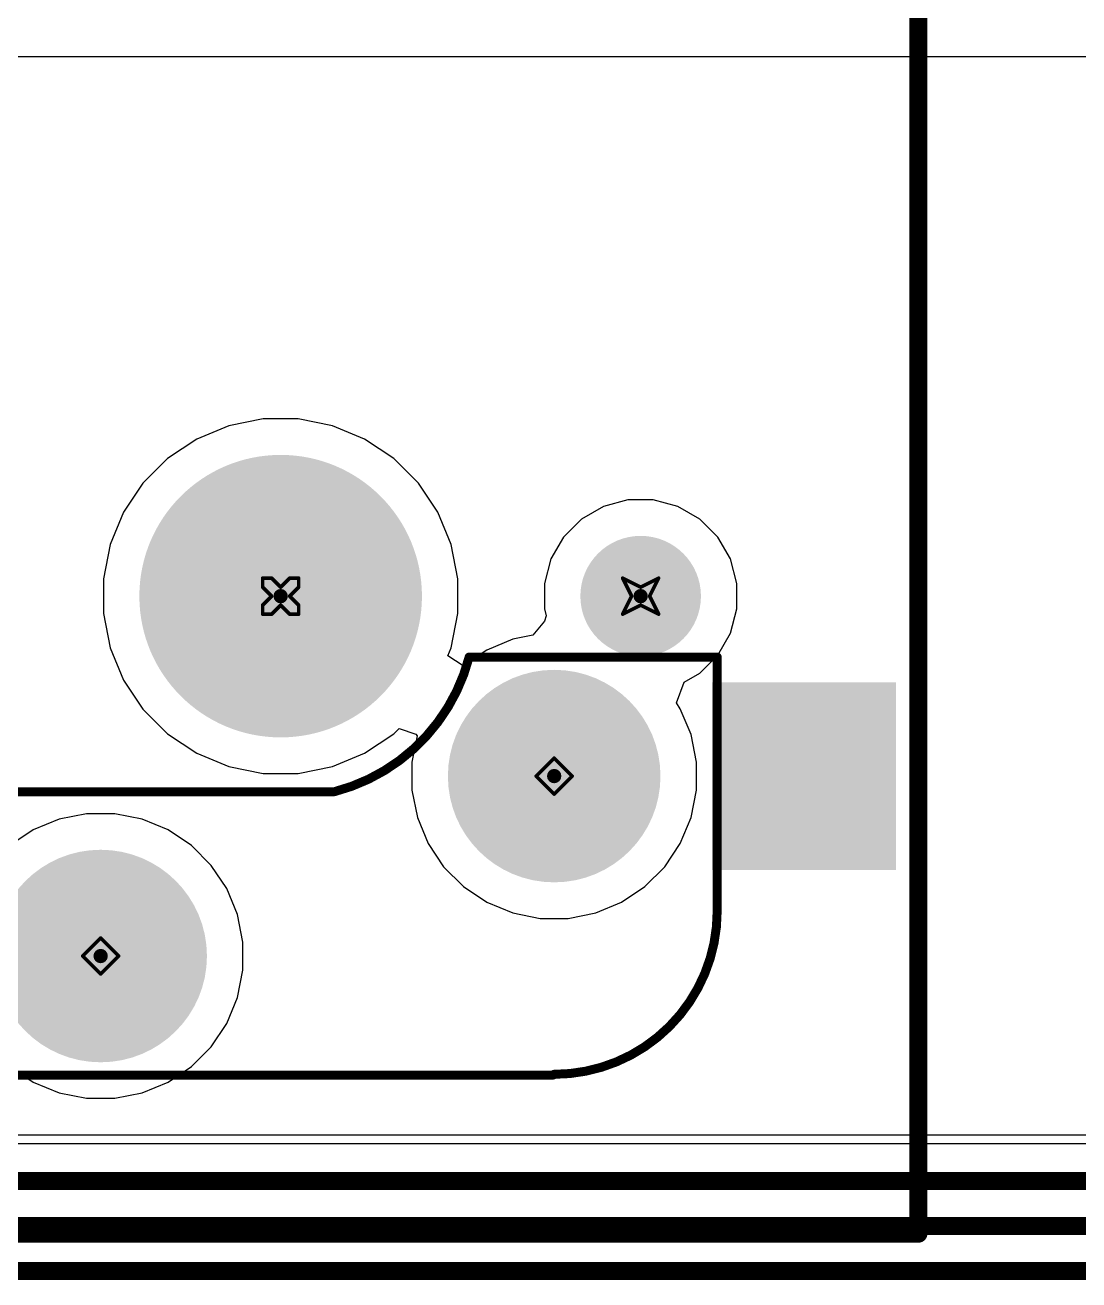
# Model space of a CAD drawing. Header units: inches. Extents: x 0 to 386, y 0 to 148.
# Drawn here: x 123.39 to 138.26, y 30.99 to 48.7 of the extents above; entities that cross this region are included whole.
import ezdxf

# ---------------------------------------------------------------- set-up
doc = ezdxf.new("R2010")
doc.units = ezdxf.units.IN
for name, color, linetype in [('Bottom Layer', 5, 'Continuous'), ('Bottom Overlay', 54, 'Continuous'), ('Bottom Paste', 16, 'Continuous'), ('Bottom Solder', 6, 'Continuous'), ('Drill Drawing', 1, 'Continuous'), ('Pad Holes', 156, 'Continuous'), ('Top Layer', 1, 'Continuous'), ('Top Overlay', 2, 'Continuous'), ('Top Solder', 216, 'Continuous')]:
    doc.layers.add(name, color=color, linetype=linetype)

# ---------------------------------------------------------------- blocks, each defined once
blk = doc.blocks.new('CPG151101S11_16_B_22')
at = {"layer": 'Bottom Layer'}
for points in [[(5.4750081, 3.8150038), (7.975003099999999, 3.8150038), (7.975003099999999, 1.2649962), (5.4750081, 1.2649962)], [(-7.975003099999999, 1.2750038), (-5.4750081, 1.2750038), (-5.4750081, -1.2750038), (-7.975003099999999, -1.2750038)]]:
    blk.add_hatch(color=5, dxfattribs=at).paths.add_polyline_path(points)
at = {"layer": 'Bottom Paste'}
for points in [[(5.4750081, 3.8150038), (7.975003099999999, 3.8150038), (7.975003099999999, 1.2649962), (5.4750081, 1.2649962)], [(-7.975003099999999, 1.2750038), (-5.4750081, 1.2750038), (-5.4750081, -1.2750038), (-7.975003099999999, -1.2750038)]]:
    blk.add_hatch(color=16, dxfattribs=at).paths.add_polyline_path(points)
at = {"layer": 'Bottom Solder'}
for points in [[(5.4249955, 3.8650164), (8.025015699999999, 3.8650164), (8.025015699999999, 1.2149836), (5.4249955, 1.2149836)], [(-8.025015699999999, 1.3250164), (-5.4249955, 1.3250164), (-5.4249955, -1.3250164), (-8.025015699999999, -1.3250164)]]:
    blk.add_hatch(color=6, dxfattribs=at).paths.add_polyline_path(points)
h = blk.add_hatch(color=6, dxfattribs=at)
edge = h.paths.add_edge_path()
edge.add_arc((3.199892, 2.54), 0.1016, 0, 360)
h = blk.add_hatch(color=6, dxfattribs=at)
edge = h.paths.add_edge_path()
edge.add_arc((-3.199892, 0), 0.1016, 0, 360)
h = blk.add_hatch(color=6, dxfattribs=at)
edge = h.paths.add_edge_path()
edge.add_arc((-4.420108, -2.54), 0.1016, 0, 360)
h = blk.add_hatch(color=6, dxfattribs=at)
edge = h.paths.add_edge_path()
edge.add_arc((0.6598919999999999, -2.54), 0.1016, 0, 360)
h = blk.add_hatch(color=6, dxfattribs=at)
edge = h.paths.add_edge_path()
edge.add_arc((5.739891999999999, -2.54), 0.1016, 0, 360)
at = {"layer": 'Pad Holes'}
h = blk.add_hatch(color=7, dxfattribs=at)
edge = h.paths.add_edge_path()
edge.add_arc((3.199892, 2.54), 1.499997, 0, 360)
h = blk.add_hatch(color=7, dxfattribs=at)
edge = h.paths.add_edge_path()
edge.add_arc((-3.199892, 0), 1.499997, 0, 360)
h = blk.add_hatch(color=7, dxfattribs=at)
edge = h.paths.add_edge_path()
edge.add_arc((0.6598919999999999, -2.54), 1.9939, 0, 360)
h = blk.add_hatch(color=7, dxfattribs=at)
edge = h.paths.add_edge_path()
edge.add_arc((-4.420108, -2.54), 0.8509, 0, 360)
h = blk.add_hatch(color=7, dxfattribs=at)
edge = h.paths.add_edge_path()
edge.add_arc((5.739891999999999, -2.54), 0.8509, 0, 360)
at = {"layer": 'Top Solder'}
h = blk.add_hatch(color=216, dxfattribs=at)
edge = h.paths.add_edge_path()
edge.add_arc((3.199892, 2.54), 0.1016, 0, 360)
h = blk.add_hatch(color=216, dxfattribs=at)
edge = h.paths.add_edge_path()
edge.add_arc((-3.199892, 0), 0.1016, 0, 360)
h = blk.add_hatch(color=216, dxfattribs=at)
edge = h.paths.add_edge_path()
edge.add_arc((-4.420108, -2.54), 0.1016, 0, 360)
h = blk.add_hatch(color=216, dxfattribs=at)
edge = h.paths.add_edge_path()
edge.add_arc((0.6598919999999999, -2.54), 0.1016, 0, 360)
h = blk.add_hatch(color=216, dxfattribs=at)
edge = h.paths.add_edge_path()
edge.add_arc((5.739891999999999, -2.54), 0.1016, 0, 360)
at = {"layer": 'Bottom Overlay', "const_width": 0.127}
for points in [[(-5.499989, 1.9063716, -0.4142135623730951), (-3.1963614, 4.209999199999999)], [(5.499989, 4.2200068, -0.4142135623730951), (5.4899814, 4.209999199999999)], [(-1.99999854, -1.67998394, -0.2716855530014931), (-0.09999726, 0.22001734)]]:
    blk.add_lwpolyline(points, format="xyb", dxfattribs=at)
at = {"layer": 'Bottom Overlay', "const_width": 0.0635}
for points in [[(-3.2281114, 4.209999199999999, 1), (-3.1646114, 4.209999199999999, 1)], [(-3.2181038, 4.2200068, 1), (-3.1546038, 4.2200068, 1)], [(5.4582314, 4.209999199999999, 1), (5.521731399999999, 4.209999199999999, 1)], [(5.468239, 4.2200068, 1), (5.531739, 4.2200068, 1)], [(5.468239, 4.2200068, 1), (5.531739, 4.2200068, 1)], [(5.468239, 4.2200068, 1), (5.531739, 4.2200068, 1)], [(5.468239, 4.046143799999999, 1), (5.531739, 4.046143799999999, 1)], [(-5.531739, 1.9063716, 1), (-5.468239, 1.9063716, 1)], [(-5.531739, 1.9063716, 1), (-5.468239, 1.9063716, 1)], [(5.468239, 1.0338562, 1), (5.531739, 1.0338562, 1)], [(5.468239, 0.4700016, 1), (5.531739, 0.4700016, 1)], [(5.468239, 0.4700016, 1), (5.531739, 0.4700016, 1)], [(5.4682644, 0.4699508, 1), (5.5317644, 0.4699508, 1)], [(5.4682644, 0.4699508, 1), (5.5317644, 0.4699508, 1)], [(-0.1317498, 0.2200148, 1), (-0.0682498, 0.2200148, 1)], [(-0.13174726, 0.22001734, 1), (-0.06824726, 0.22001734, 1)], [(0.1182624, 0.2200148, 1), (0.1817624, 0.2200148, 1)], [(0.1182624, 0.2200148, 1), (0.1817624, 0.2200148, 1)], [(1.1582654, 0.2200148, 1), (1.2217654, 0.2200148, 1)], [(1.1582654, 0.2200148, 1), (1.2217654, 0.2200148, 1)], [(5.4682644, 0.2200148, 1), (5.5317644, 0.2200148, 1)], [(5.4682644, 0.2200148, 1), (5.5317644, 0.2200148, 1)], [(-5.531739, -1.5061438, 1), (-5.468239, -1.5061438, 1)], [(-5.531739, -1.5061438, 1), (-5.468239, -1.5061438, 1)], [(-5.531739, -1.6799814, 1), (-5.468239, -1.6799814, 1)], [(-5.531739, -1.6799814, 1), (-5.468239, -1.6799814, 1)], [(-2.03174854, -1.67998394, 1), (-1.96824854, -1.67998394, 1)], [(-2.031746, -1.6799814, 1), (-1.968246, -1.6799814, 1)]]:
    blk.add_lwpolyline(points, format="xyb", close=True, dxfattribs=at)
at = {"layer": 'Bottom Overlay', "const_width": 0.127}
for points in [[(5.499989, 4.2200068), (-3.1863538, 4.2200068)], [(5.499989, 4.2200068), (5.499989, 4.046143799999999)], [(-5.499989, 1.9063716), (-5.499989, -1.5061438)], [(5.499989, 1.0338562), (5.499989, 0.4700016)], [(5.5000144, 0.4699508), (5.499989, 0.4700016)], [(5.5000144, 0.4699508), (5.5000144, 0.2200148)], [(0.1500124, 0.2200148), (-0.0999998, 0.2200148)], [(1.1900154, 0.2200148), (0.1500124, 0.2200148)], [(5.5000144, 0.2200148), (1.1900154, 0.2200148)], [(-5.499989, -1.5061438), (-5.499989, -1.6799814)], [(-1.999996, -1.6799814), (-5.499989, -1.6799814)]]:
    blk.add_lwpolyline(points, dxfattribs=at)

msp = doc.modelspace()

# ---------------------------------------------------------------- linework, layer by layer
at = {"layer": 'Bottom Layer'}
for p, q in [((119.78149272, 48.2570663), (144.71675908, 48.2570663)), ((126.26880004, 43.04575845999999), (125.81348472, 42.85716092)), ((126.75216204, 43.14190508), (126.26880004, 43.04575845999999)), ((127.24499316, 43.14190508), (126.75216204, 43.14190508)), ((127.72835516, 43.04575845999999), (127.24499316, 43.14190508)), ((128.18367048, 42.85716092), (127.72835516, 43.04575845999999)), ((125.81348472, 42.85716092), (125.40370906, 42.58335654)), ((128.59344614, 42.58335654), (128.18367048, 42.85716092)), ((125.40370906, 42.58335654), (125.05522614, 42.23487361999999)), ((128.94192906, 42.23487361999999), (128.59344614, 42.58335654)), ((125.05522614, 42.23487361999999), (124.78142176, 41.82509796)), ((129.21573344, 41.82509796), (128.94192906, 42.23487361999999)), ((131.89967524, 41.99890508), (131.55406252, 41.90629668)), ((132.25747996, 41.99890508), (131.89967524, 41.99890508)), ((132.60309268, 41.90629668), (132.25747996, 41.99890508)), ((124.78142176, 41.82509796), (124.59282422, 41.36978264)), ((129.40433098, 41.36978264), (129.21573344, 41.82509796)), ((131.55406252, 41.90629668), (131.24419522, 41.72739431999999)), ((132.91295998, 41.72739431999999), (132.60309268, 41.90629668)), ((131.24419522, 41.72739431999999), (130.99118836, 41.47438746)), ((133.16596684, 41.47438746), (132.91295998, 41.72739431999999)), ((130.99118836, 41.47438746), (130.812286, 41.16452016)), ((133.3448692, 41.16452016), (133.16596684, 41.47438746)), ((124.59282422, 41.36978264), (124.4966776, 40.88642064)), ((129.5004776, 40.88642064), (129.40433098, 41.36978264)), ((130.812286, 41.16452016), (130.7196776, 40.81890744)), ((133.4374776, 40.81890744), (133.3448692, 41.16452016)), ((124.4966776, 40.88642064), (124.4966776, 40.39358952)), ((129.5004776, 40.39358952), (129.5004776, 40.88642064)), ((130.7196776, 40.81890744), (130.7196776, 40.46110272)), ((133.4374776, 40.46110272), (133.4374776, 40.81890744)), ((124.4966776, 40.39358952), (124.59282422, 39.91022751999999)), ((129.40433098, 39.91022751999999), (129.5004776, 40.39358952)), ((130.7196776, 40.46110272), (130.74623076, 40.36200462)), ((133.3448692, 40.11549), (133.4374776, 40.46110272)), ((130.72081806, 40.28662757999999), (130.55685852, 40.08736712)), ((130.74623076, 40.36200462), (130.72081806, 40.28662757999999)), ((130.55685852, 40.08736712), (130.2726503, 40.03083434)), ((133.16596684, 39.80562269999999), (133.3448692, 40.11549)), ((124.59282422, 39.91022751999999), (124.78142176, 39.4549122)), ((129.35815124, 39.79874184), (129.40433098, 39.91022751999999)), ((129.90721796, 39.87946812), (129.57833876, 39.65971748)), ((130.2726503, 40.03083434), (129.90721796, 39.87946812)), ((129.57348482, 39.65486354), (129.35815124, 39.79874184)), ((132.91295998, 39.55261584), (133.16596684, 39.80562269999999)), ((129.57833876, 39.65971748), (129.57348482, 39.65486354)), ((132.6930671, 39.42566156), (132.91295998, 39.55261584)), ((124.78142176, 39.4549122), (125.05522614, 39.04513654)), ((132.58227738, 39.13428037999999), (132.6930671, 39.42566156)), ((125.05522614, 39.04513654), (125.40370906, 38.69665362)), ((132.63782464, 39.05114871999999), (132.58227738, 39.13428037999999)), ((132.78919086, 38.68571638), (132.63782464, 39.05114871999999)), ((125.40370906, 38.69665362), (125.81348472, 38.42284924)), ((128.18367048, 38.42284924), (128.59344614, 38.69665362)), ((128.59344614, 38.69665362), (128.67082216, 38.77402963999999)), ((128.67082216, 38.77402963999999), (128.90818008, 38.68951876)), ((128.92400936, 38.66800496), (128.8503646, 38.29777456)), ((128.90818008, 38.68951876), (128.92400936, 38.66800496)), ((132.8663586, 38.29777456), (132.78919086, 38.68571638)), ((125.81348472, 38.42284924), (126.26880004, 38.2342517)), ((127.72835516, 38.2342517), (128.18367048, 38.42284924)), ((128.8503646, 38.29777456), (128.8503646, 37.9022356)), ((132.8663586, 37.9022356), (132.8663586, 38.29777456)), ((126.26880004, 38.2342517), (126.75216204, 38.13810508)), ((126.75216204, 38.13810508), (127.24499316, 38.13810508)), ((127.24499316, 38.13810508), (127.72835516, 38.2342517)), ((128.8503646, 37.9022356), (128.92753234, 37.51429378)), ((132.78919086, 37.51429378), (132.8663586, 37.9022356)), ((124.26080812, 37.56800207999999), (123.8728663, 37.49083434)), ((124.65634708, 37.56800207999999), (124.26080812, 37.56800207999999)), ((125.0442889, 37.49083434), (124.65634708, 37.56800207999999)), ((123.8728663, 37.49083434), (123.50743396, 37.33946812)), ((125.40972124, 37.33946812), (125.0442889, 37.49083434)), ((128.92753234, 37.51429378), (129.07889856, 37.14886144)), ((132.63782464, 37.14886144), (132.78919086, 37.51429378)), ((123.50743396, 37.33946812), (123.17855476, 37.11971748)), ((125.73860044, 37.11971748), (125.40972124, 37.33946812)), ((126.01829, 36.84002792), (125.73860044, 37.11971748)), ((129.07889856, 37.14886144), (129.2986492, 36.81998223999999)), ((132.418074, 36.81998223999999), (132.63782464, 37.14886144)), ((126.23804064, 36.51114872), (126.01829, 36.84002792)), ((129.2986492, 36.81998223999999), (129.57833876, 36.54029268)), ((132.13838444, 36.54029268), (132.418074, 36.81998223999999)), ((126.38940686, 36.14571638), (126.23804064, 36.51114872)), ((129.57833876, 36.54029268), (129.90721796, 36.32054204)), ((131.80950524, 36.32054204), (132.13838444, 36.54029268)), ((129.90721796, 36.32054204), (130.2726503, 36.16917582)), ((131.4440729, 36.16917582), (131.80950524, 36.32054204)), ((126.4665746, 35.75777455999999), (126.38940686, 36.14571638)), ((130.2726503, 36.16917582), (130.66059212, 36.09200808)), ((131.05613108, 36.09200808), (131.4440729, 36.16917582)), ((130.66059212, 36.09200808), (131.05613108, 36.09200808)), ((126.4665746, 35.3622356), (126.4665746, 35.75777455999999)), ((126.38940686, 34.97429378), (126.4665746, 35.3622356)), ((126.23804064, 34.60886144), (126.38940686, 34.97429378)), ((126.01829, 34.27998224), (126.23804064, 34.60886144)), ((125.73860044, 34.00029267999999), (126.01829, 34.27998224)), ((123.17855476, 34.00029267999999), (123.50743396, 33.78054204)), ((125.40972124, 33.78054204), (125.73860044, 34.00029267999999)), ((123.50743396, 33.78054204), (123.8728663, 33.62917582)), ((125.0442889, 33.62917582), (125.40972124, 33.78054204)), ((123.8728663, 33.62917582), (124.26080812, 33.55200807999999)), ((124.26080812, 33.55200807999999), (124.65634708, 33.55200807999999)), ((124.65634708, 33.55200807999999), (125.0442889, 33.62917582)), ((213.33253244, 33.03244092), (118.8974381, 33.03243076))]:
    msp.add_line(p, q, dxfattribs=at)
at = {"layer": 'Bottom Layer', "const_width": 0.254}
for points in [[(118.83204072, 32.38498984), (213.33253244, 32.385)], [(118.60096168, 31.74998984), (193.13953244, 31.75)], [(117.44196984, 31.11499238), (173.12639492, 31.11499746)]]:
    msp.add_lwpolyline(points, dxfattribs=at)
at = {"layer": 'Drill Drawing', "const_width": 0.0508}
for points in [[(126.7445776, 40.76700508), (126.7445776, 40.89400508)], [(126.7445776, 40.89400508), (126.8715776, 40.89400508)], [(126.8715776, 40.89400508), (126.9985776, 40.76700508)], [(126.9985776, 40.76700508), (127.1255776, 40.89400508)], [(127.1255776, 40.89400508), (127.2525776, 40.89400508)], [(127.2525776, 40.76700508), (127.2525776, 40.89400508)], [(131.8245776, 40.89400508), (132.0785776, 40.76700508)], [(131.8245776, 40.89400508), (131.9515776, 40.64000507999999)], [(132.0785776, 40.76700508), (132.3325776, 40.89400508)], [(132.2055776, 40.64000507999999), (132.3325776, 40.89400508)], [(126.7445776, 40.76700508), (126.8715776, 40.64000507999999)], [(127.1255776, 40.64000507999999), (127.2525776, 40.76700508)], [(126.7445776, 40.51300508), (126.8715776, 40.64000507999999)], [(127.1255776, 40.64000507999999), (127.2525776, 40.51300508)], [(131.8245776, 40.38600508), (131.9515776, 40.64000507999999)], [(132.2055776, 40.64000507999999), (132.3325776, 40.38600508)], [(126.7445776, 40.38600508), (126.7445776, 40.51300508)], [(126.7445776, 40.38600508), (126.8715776, 40.38600508)], [(126.8715776, 40.38600508), (126.9985776, 40.51300508)], [(126.9985776, 40.51300508), (127.1255776, 40.38600508)], [(127.1255776, 40.38600508), (127.2525776, 40.38600508)], [(127.2525776, 40.38600508), (127.2525776, 40.51300508)], [(131.8245776, 40.38600508), (132.0785776, 40.51300508)], [(132.0785776, 40.51300508), (132.3325776, 40.38600508)], [(130.6043616, 38.10000508), (130.8583616, 38.35400507999999)], [(130.8583616, 38.35400507999999), (131.1123616, 38.10000508)], [(130.6043616, 38.10000508), (130.8583616, 37.84600508)], [(130.8583616, 37.84600508), (131.1123616, 38.10000508)], [(124.2045776, 35.56000508), (124.4585776, 35.81400508)], [(124.4585776, 35.81400508), (124.7125776, 35.56000508)], [(124.2045776, 35.56000508), (124.4585776, 35.30600508)], [(124.4585776, 35.30600508), (124.7125776, 35.56000508)]]:
    msp.add_lwpolyline(points, dxfattribs=at)
at = {"layer": 'Drill Drawing', "const_width": 0.0254}
for points in [[(126.7318776, 40.89400508, 1), (126.7572776, 40.89400508, 1)], [(126.7318776, 40.89400508, 1), (126.7572776, 40.89400508, 1)], [(126.8588776, 40.89400508, 1), (126.8842776, 40.89400508, 1)], [(126.8588776, 40.89400508, 1), (126.8842776, 40.89400508, 1)], [(127.1128776, 40.89400508, 1), (127.1382776, 40.89400508, 1)], [(127.1128776, 40.89400508, 1), (127.1382776, 40.89400508, 1)], [(127.2398776, 40.89400508, 1), (127.2652776, 40.89400508, 1)], [(127.2398776, 40.89400508, 1), (127.2652776, 40.89400508, 1)], [(131.8118776, 40.89400508, 1), (131.8372776, 40.89400508, 1)], [(131.8118776, 40.89400508, 1), (131.8372776, 40.89400508, 1)], [(132.3198776, 40.89400508, 1), (132.3452776, 40.89400508, 1)], [(132.3198776, 40.89400508, 1), (132.3452776, 40.89400508, 1)], [(126.7318776, 40.76700508, 1), (126.7572776, 40.76700508, 1)], [(126.7318776, 40.76700508, 1), (126.7572776, 40.76700508, 1)], [(126.9858776, 40.76700508, 1), (127.0112776, 40.76700508, 1)], [(126.9858776, 40.76700508, 1), (127.0112776, 40.76700508, 1)], [(127.2398776, 40.76700508, 1), (127.2652776, 40.76700508, 1)], [(127.2398776, 40.76700508, 1), (127.2652776, 40.76700508, 1)], [(132.0658776, 40.76700508, 1), (132.0912776, 40.76700508, 1)], [(132.0658776, 40.76700508, 1), (132.0912776, 40.76700508, 1)], [(126.8588776, 40.64000507999999, 1), (126.8842776, 40.64000507999999, 1)], [(126.8588776, 40.64000507999999, 1), (126.8842776, 40.64000507999999, 1)], [(127.1128776, 40.64000507999999, 1), (127.1382776, 40.64000507999999, 1)], [(127.1128776, 40.64000507999999, 1), (127.1382776, 40.64000507999999, 1)], [(131.9388776, 40.64000507999999, 1), (131.9642776, 40.64000507999999, 1)], [(131.9388776, 40.64000507999999, 1), (131.9642776, 40.64000507999999, 1)], [(132.1928776, 40.64000507999999, 1), (132.2182776, 40.64000507999999, 1)], [(132.1928776, 40.64000507999999, 1), (132.2182776, 40.64000507999999, 1)], [(126.7318776, 40.51300508, 1), (126.7572776, 40.51300508, 1)], [(126.7318776, 40.51300508, 1), (126.7572776, 40.51300508, 1)], [(126.7318776, 40.38600508, 1), (126.7572776, 40.38600508, 1)], [(126.7318776, 40.38600508, 1), (126.7572776, 40.38600508, 1)], [(126.8588776, 40.38600508, 1), (126.8842776, 40.38600508, 1)], [(126.8588776, 40.38600508, 1), (126.8842776, 40.38600508, 1)], [(126.9858776, 40.51300508, 1), (127.0112776, 40.51300508, 1)], [(126.9858776, 40.51300508, 1), (127.0112776, 40.51300508, 1)], [(127.1128776, 40.38600508, 1), (127.1382776, 40.38600508, 1)], [(127.1128776, 40.38600508, 1), (127.1382776, 40.38600508, 1)], [(127.2398776, 40.51300508, 1), (127.2652776, 40.51300508, 1)], [(127.2398776, 40.51300508, 1), (127.2652776, 40.51300508, 1)], [(127.2398776, 40.38600508, 1), (127.2652776, 40.38600508, 1)], [(127.2398776, 40.38600508, 1), (127.2652776, 40.38600508, 1)], [(131.8118776, 40.38600508, 1), (131.8372776, 40.38600508, 1)], [(131.8118776, 40.38600508, 1), (131.8372776, 40.38600508, 1)], [(132.0658776, 40.51300508, 1), (132.0912776, 40.51300508, 1)], [(132.0658776, 40.51300508, 1), (132.0912776, 40.51300508, 1)], [(132.3198776, 40.38600508, 1), (132.3452776, 40.38600508, 1)], [(132.3198776, 40.38600508, 1), (132.3452776, 40.38600508, 1)], [(130.8456616, 38.35400507999999, 1), (130.8710616, 38.35400507999999, 1)], [(130.8456616, 38.35400507999999, 1), (130.8710616, 38.35400507999999, 1)], [(130.5916616, 38.10000508, 1), (130.6170616, 38.10000508, 1)], [(130.5916616, 38.10000508, 1), (130.6170616, 38.10000508, 1)], [(131.0996616, 38.10000508, 1), (131.1250616, 38.10000508, 1)], [(131.0996616, 38.10000508, 1), (131.1250616, 38.10000508, 1)], [(130.8456616, 37.84600508, 1), (130.8710616, 37.84600508, 1)], [(130.8456616, 37.84600508, 1), (130.8710616, 37.84600508, 1)], [(124.4458776, 35.81400508, 1), (124.4712776, 35.81400508, 1)], [(124.4458776, 35.81400508, 1), (124.4712776, 35.81400508, 1)], [(124.1918776, 35.56000508, 1), (124.2172776, 35.56000508, 1)], [(124.1918776, 35.56000508, 1), (124.2172776, 35.56000508, 1)], [(124.6998776, 35.56000508, 1), (124.7252776, 35.56000508, 1)], [(124.6998776, 35.56000508, 1), (124.7252776, 35.56000508, 1)], [(124.4458776, 35.30600508, 1), (124.4712776, 35.30600508, 1)], [(124.4458776, 35.30600508, 1), (124.4712776, 35.30600508, 1)]]:
    msp.add_lwpolyline(points, format="xyb", close=True, dxfattribs=at)
at = {"layer": 'Top Layer'}
for p, q in [((126.26880004, 43.04575845999999), (125.81348472, 42.85716092)), ((126.75216204, 43.14190508), (126.26880004, 43.04575845999999)), ((127.24499316, 43.14190508), (126.75216204, 43.14190508)), ((127.72835516, 43.04575845999999), (127.24499316, 43.14190508)), ((128.18367048, 42.85716092), (127.72835516, 43.04575845999999)), ((125.81348472, 42.85716092), (125.40370906, 42.58335654)), ((128.59344614, 42.58335654), (128.18367048, 42.85716092)), ((125.40370906, 42.58335654), (125.05522614, 42.23487361999999)), ((128.94192906, 42.23487361999999), (128.59344614, 42.58335654)), ((125.05522614, 42.23487361999999), (124.78142176, 41.82509796)), ((129.21573344, 41.82509796), (128.94192906, 42.23487361999999)), ((131.89967524, 41.99890508), (131.55406252, 41.90629668)), ((132.25747996, 41.99890508), (131.89967524, 41.99890508)), ((132.60309268, 41.90629668), (132.25747996, 41.99890508)), ((124.78142176, 41.82509796), (124.59282422, 41.36978264)), ((129.40433098, 41.36978264), (129.21573344, 41.82509796)), ((131.55406252, 41.90629668), (131.24419522, 41.72739431999999)), ((132.91295998, 41.72739431999999), (132.60309268, 41.90629668)), ((131.24419522, 41.72739431999999), (130.99118836, 41.47438746)), ((133.16596684, 41.47438746), (132.91295998, 41.72739431999999)), ((130.99118836, 41.47438746), (130.812286, 41.16452016)), ((133.3448692, 41.16452016), (133.16596684, 41.47438746)), ((124.59282422, 41.36978264), (124.4966776, 40.88642064)), ((129.5004776, 40.88642064), (129.40433098, 41.36978264)), ((130.812286, 41.16452016), (130.7196776, 40.81890744)), ((133.4374776, 40.81890744), (133.3448692, 41.16452016)), ((124.4966776, 40.88642064), (124.4966776, 40.39358952)), ((129.5004776, 40.39358952), (129.5004776, 40.88642064)), ((130.7196776, 40.81890744), (130.7196776, 40.46110272)), ((133.4374776, 40.46110272), (133.4374776, 40.81890744)), ((124.4966776, 40.39358952), (124.59282422, 39.91022751999999)), ((129.40433098, 39.91022751999999), (129.5004776, 40.39358952)), ((130.7196776, 40.46110272), (130.74623076, 40.36200462)), ((133.3448692, 40.11549), (133.4374776, 40.46110272)), ((130.72081806, 40.28662757999999), (130.55685852, 40.08736712)), ((130.74623076, 40.36200462), (130.72081806, 40.28662757999999)), ((130.55685852, 40.08736712), (130.2726503, 40.03083434)), ((133.16596684, 39.80562269999999), (133.3448692, 40.11549)), ((124.59282422, 39.91022751999999), (124.78142176, 39.4549122)), ((129.35815124, 39.79874184), (129.40433098, 39.91022751999999)), ((129.90721796, 39.87946812), (129.57833876, 39.65971748)), ((130.2726503, 40.03083434), (129.90721796, 39.87946812)), ((129.57348482, 39.65486354), (129.35815124, 39.79874184)), ((132.91295998, 39.55261584), (133.16596684, 39.80562269999999)), ((129.57833876, 39.65971748), (129.57348482, 39.65486354)), ((132.6930671, 39.42566156), (132.91295998, 39.55261584)), ((124.78142176, 39.4549122), (125.05522614, 39.04513654)), ((132.58227738, 39.13428037999999), (132.6930671, 39.42566156)), ((125.05522614, 39.04513654), (125.40370906, 38.69665362)), ((132.63782464, 39.05114871999999), (132.58227738, 39.13428037999999)), ((132.78919086, 38.68571638), (132.63782464, 39.05114871999999)), ((125.40370906, 38.69665362), (125.81348472, 38.42284924)), ((128.18367048, 38.42284924), (128.59344614, 38.69665362)), ((128.59344614, 38.69665362), (128.67082216, 38.77402963999999)), ((128.67082216, 38.77402963999999), (128.90818008, 38.68951876)), ((128.92400936, 38.66800496), (128.8503646, 38.29777456)), ((128.90818008, 38.68951876), (128.92400936, 38.66800496)), ((132.8663586, 38.29777456), (132.78919086, 38.68571638)), ((125.81348472, 38.42284924), (126.26880004, 38.2342517)), ((127.72835516, 38.2342517), (128.18367048, 38.42284924)), ((128.8503646, 38.29777456), (128.8503646, 37.9022356)), ((132.8663586, 37.9022356), (132.8663586, 38.29777456)), ((126.26880004, 38.2342517), (126.75216204, 38.13810508)), ((126.75216204, 38.13810508), (127.24499316, 38.13810508)), ((127.24499316, 38.13810508), (127.72835516, 38.2342517)), ((128.8503646, 37.9022356), (128.92753234, 37.51429378)), ((132.78919086, 37.51429378), (132.8663586, 37.9022356)), ((124.26080812, 37.56800207999999), (123.8728663, 37.49083434)), ((124.65634708, 37.56800207999999), (124.26080812, 37.56800207999999)), ((125.0442889, 37.49083434), (124.65634708, 37.56800207999999)), ((123.8728663, 37.49083434), (123.50743396, 37.33946812)), ((125.40972124, 37.33946812), (125.0442889, 37.49083434)), ((128.92753234, 37.51429378), (129.07889856, 37.14886144)), ((132.63782464, 37.14886144), (132.78919086, 37.51429378)), ((123.50743396, 37.33946812), (123.17855476, 37.11971748)), ((125.73860044, 37.11971748), (125.40972124, 37.33946812)), ((126.01829, 36.84002792), (125.73860044, 37.11971748)), ((129.07889856, 37.14886144), (129.2986492, 36.81998223999999)), ((132.418074, 36.81998223999999), (132.63782464, 37.14886144)), ((126.23804064, 36.51114872), (126.01829, 36.84002792)), ((129.2986492, 36.81998223999999), (129.57833876, 36.54029268)), ((132.13838444, 36.54029268), (132.418074, 36.81998223999999)), ((126.38940686, 36.14571638), (126.23804064, 36.51114872)), ((129.57833876, 36.54029268), (129.90721796, 36.32054204)), ((131.80950524, 36.32054204), (132.13838444, 36.54029268)), ((129.90721796, 36.32054204), (130.2726503, 36.16917582)), ((131.4440729, 36.16917582), (131.80950524, 36.32054204)), ((126.4665746, 35.75777455999999), (126.38940686, 36.14571638)), ((130.2726503, 36.16917582), (130.66059212, 36.09200808)), ((131.05613108, 36.09200808), (131.4440729, 36.16917582)), ((130.66059212, 36.09200808), (131.05613108, 36.09200808)), ((126.4665746, 35.3622356), (126.4665746, 35.75777455999999)), ((126.38940686, 34.97429378), (126.4665746, 35.3622356)), ((126.23804064, 34.60886144), (126.38940686, 34.97429378)), ((126.01829, 34.27998224), (126.23804064, 34.60886144)), ((125.73860044, 34.00029267999999), (126.01829, 34.27998224)), ((123.17855476, 34.00029267999999), (123.50743396, 33.78054204)), ((125.40972124, 33.78054204), (125.73860044, 34.00029267999999)), ((123.50743396, 33.78054204), (123.8728663, 33.62917582)), ((125.0442889, 33.62917582), (125.40972124, 33.78054204)), ((123.8728663, 33.62917582), (124.26080812, 33.55200807999999)), ((124.26080812, 33.55200807999999), (124.65634708, 33.55200807999999)), ((124.65634708, 33.55200807999999), (125.0442889, 33.62917582)), ((140.81606076, 32.9076304), (122.62310502, 32.9076304)), ((140.82879886, 32.38967868), (92.90098006, 32.38967868))]:
    msp.add_line(p, q, dxfattribs=at)
at = {"layer": 'Top Overlay', "const_width": 0.254}
for points in [[(135.99805668, 31.64000276), (135.99805668, 49.64000231999999)], [(117.99805712, 31.64000276), (135.99805668, 31.64000276)]]:
    msp.add_lwpolyline(points, dxfattribs=at)
at = {"layer": 'Top Overlay', "const_width": 0.127}
msp.add_lwpolyline([(135.93455668, 31.64000276, 1), (136.06155668, 31.64000276, 1)], format="xyb", close=True, dxfattribs=at)
msp.add_lwpolyline([(135.93455668, 31.64000276, 1), (136.06155668, 31.64000276, 1)], format="xyb", close=True, dxfattribs=at)

# ---------------------------------------------------------------- block references
at = {"rotation": 180}
msp.add_blockref('CPG151101S11_16_B_22', (127.6584696, 38.10000508), dxfattribs=at)

doc.saveas('drawing.dxf')
